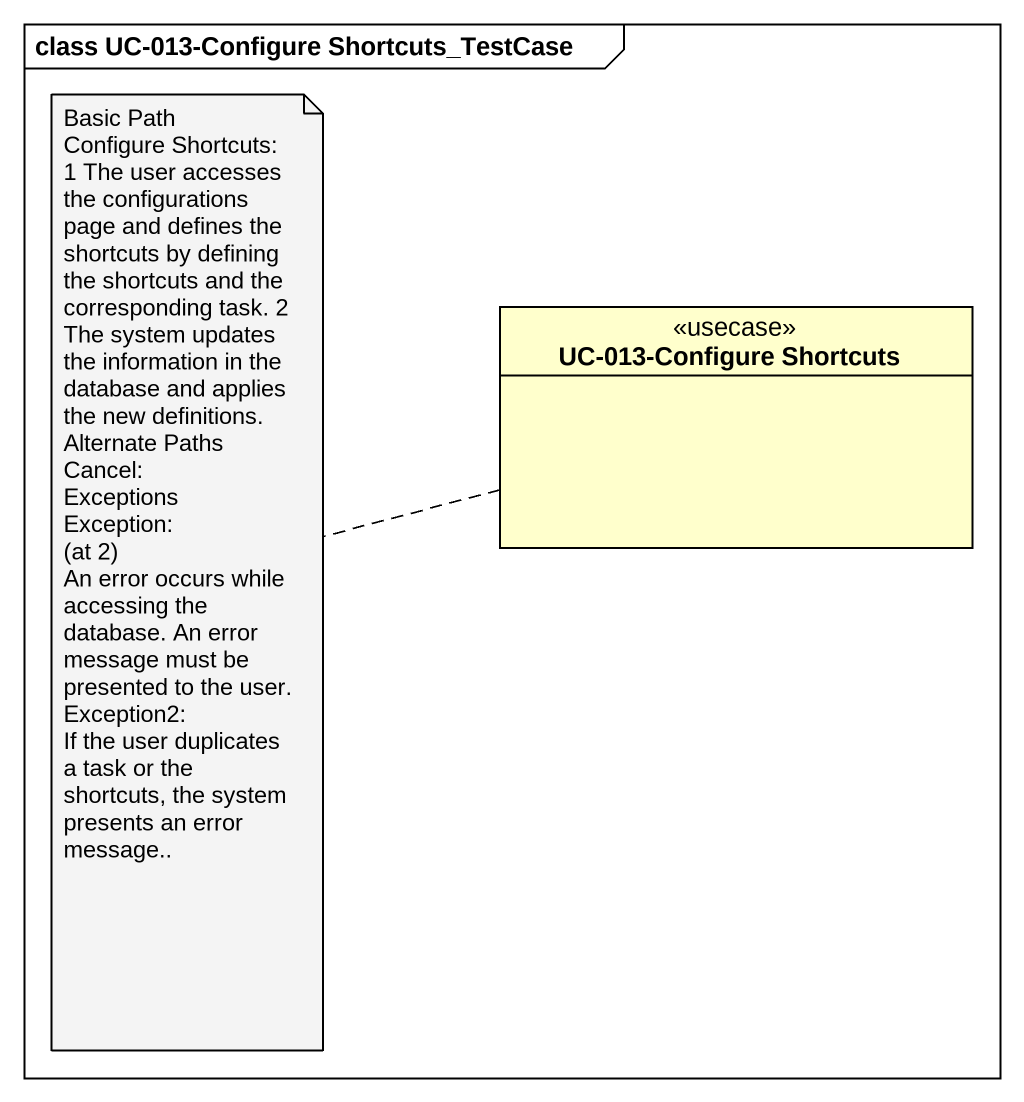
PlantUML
@startuml
mainframe class UC-013-Configure Shortcuts_TestCase
hide circle
hide empty members
class "UC-013-Configure Shortcuts" as UC_013_Configure_Shortcuts <<usecase>>
note left of UC_013_Configure_Shortcuts
  Basic Path
  Configure Shortcuts:
  1 The user accesses the configurations page and defines the shortcuts by defining the shortcuts and the corresponding task. 2 The system updates the information in the database and applies the new definitions.
  Alternate Paths
  Cancel:
  Exceptions
  Exception:
  (at 2)
  An error occurs while accessing the database. An error message must be presented to the user.
  Exception2:
  If the user duplicates a task or the shortcuts, the system presents an error message..
end note
@enduml
